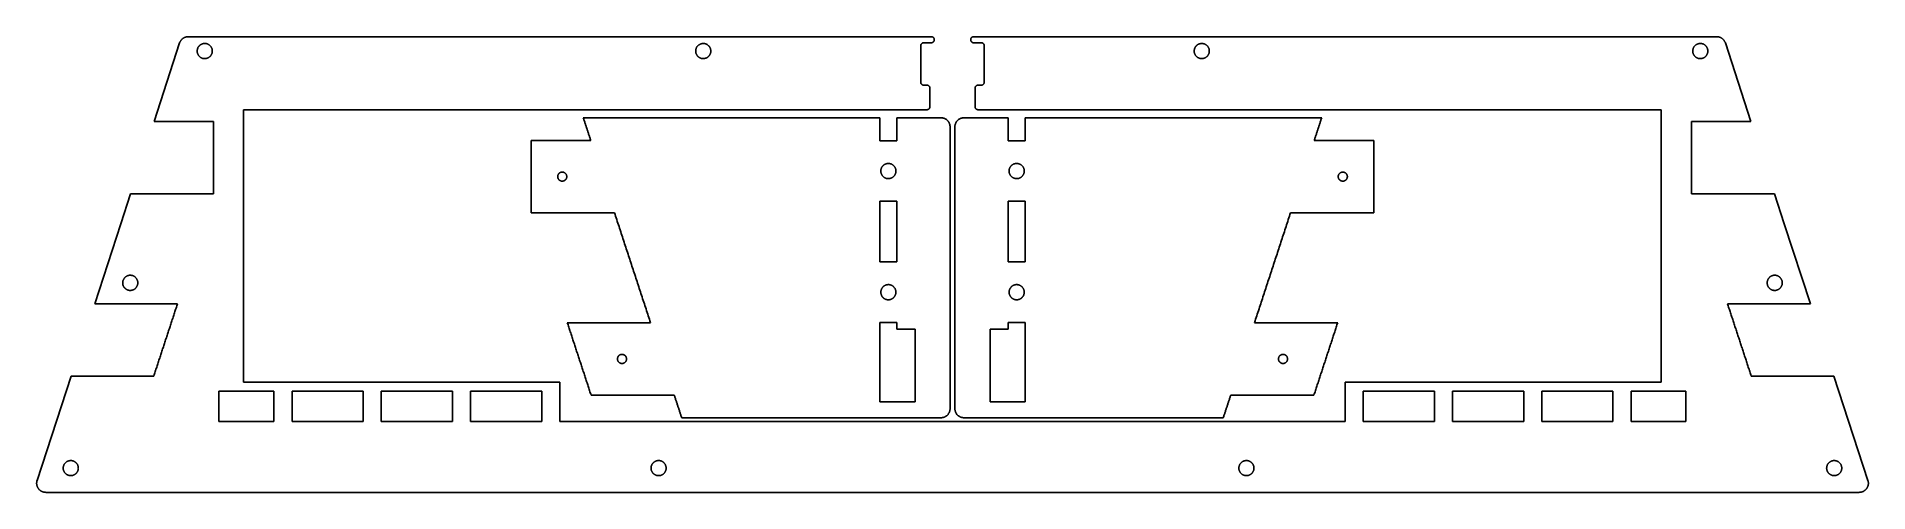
# Model space of a CAD drawing. Header units: inches. Extents: x 13.9 to 37.8, y -3.1 to 2.9.
import ezdxf

# ---------------------------------------------------------------- set-up
doc = ezdxf.new("R2010")
doc.units = ezdxf.units.IN
doc.header["$MEASUREMENT"] = 0
doc.layers.add('cut clear acryl', color=1, linetype='Continuous', true_color=0xfb0007)
doc.layers.add('cut white', color=1, linetype='Continuous', true_color=0xfb0007)

msp = doc.modelspace()

# ---------------------------------------------------------------- linework, layer by layer
at = {"layer": 'cut clear acryl'}
for p, q in [((15.45, 1.758), (15.782, 2.778)), ((35.893, 2.778), (36.226, 1.758)), ((15.015, 0.426), (15.143, 0.817)), ((36.533, 0.817), (36.66, 0.426)), ((14.677, -0.612), (15.015, 0.426)), ((36.66, 0.426), (36.999, -0.612)), ((13.927, -2.909), (14.37, -1.553)), ((37.306, -1.553), (37.748, -2.909))]:
    msp.add_line(p, q, dxfattribs=at)
for points in [[(20.729, -1.633), (20.729, -2.145)], [(30.946, -2.145), (30.946, -1.633)], [(17.009, -1.751), (17.009, -2.145)], [(17.245, -2.145), (17.245, -1.751)], [(18.17, -1.751), (18.17, -2.145)], [(18.406, -2.145), (18.406, -1.751)], [(19.332, -1.751), (19.332, -2.145)], [(19.568, -2.145), (19.568, -1.751)], [(20.493, -1.751), (20.493, -2.145)], [(31.182, -1.751), (31.182, -2.145)], [(32.107, -2.145), (32.107, -1.751)], [(32.343, -1.751), (32.343, -2.145)], [(33.269, -2.145), (33.269, -1.751)], [(33.505, -1.751), (33.505, -2.145)], [(34.43, -2.145), (34.43, -1.751)], [(34.666, -1.751), (34.666, -2.145)]]:
    msp.add_lwpolyline(points, dxfattribs=at)
for points, weights in [([(15.782, 2.778), (15.809, 2.859), (15.894, 2.859)], [1, 0.809348720072, 1]), ([(25.464, 2.78), (25.424, 2.78), (25.424, 2.741)], [1, 0.707106781187, 1]), ([(25.562, 2.859), (25.601, 2.859), (25.601, 2.82)], [1, 0.707106781185, 1]), ([(25.601, 2.82), (25.601, 2.78), (25.562, 2.78)], [1, 0.707106781187, 1]), ([(26.074, 2.82), (26.074, 2.859), (26.113, 2.859)], [1, 0.707106781185, 1]), ([(26.113, 2.78), (26.074, 2.78), (26.074, 2.82)], [1, 0.707106781187, 1]), ([(26.251, 2.741), (26.251, 2.78), (26.212, 2.78)], [1, 0.707106781187, 1]), ([(35.781, 2.859), (35.866, 2.859), (35.893, 2.778)], [1, 0.809348720072, 1]), ([(25.424, 2.269), (25.424, 2.229), (25.464, 2.229)], [1, 0.707106781188, 1]), ([(25.505, 2.229), (25.544, 2.229), (25.544, 2.19)], [1, 0.707106781187, 1]), ([(26.131, 2.19), (26.131, 2.229), (26.17, 2.229)], [1, 0.707106781187, 1]), ([(26.212, 2.229), (26.251, 2.229), (26.251, 2.269)], [1, 0.707106781188, 1]), ([(25.544, 1.95), (25.544, 1.91), (25.505, 1.91)], [1, 0.707106781187, 1]), ([(26.17, 1.91), (26.131, 1.91), (26.131, 1.95)], [1, 0.707106781187, 1]), ([(25.688, 1.805), (25.806, 1.805), (25.806, 1.687)], [1, 0.707106781186, 1]), ([(25.987, 1.805), (25.869, 1.805), (25.869, 1.687)], [1, 0.707106781186, 1]), ([(25.806, -1.976), (25.806, -2.094), (25.688, -2.094)], [1, 0.707106781186, 1]), ([(25.869, -1.976), (25.869, -2.094), (25.987, -2.094)], [1, 0.707106781186, 1])]:
    msp.add_rational_spline(points, weights, degree=2, dxfattribs=at)
for points in [[(15.894, 2.859), (20.728, 2.859), (25.562, 2.859)], [(25.424, 2.741), (25.424, 2.505), (25.424, 2.269)], [(25.562, 2.78), (25.513, 2.78), (25.464, 2.78)], [(25.601, 2.82), (25.601, 2.82), (25.601, 2.82)], [(26.074, 2.82), (26.074, 2.82), (26.074, 2.82)], [(26.113, 2.859), (30.947, 2.859), (35.781, 2.859)], [(26.212, 2.78), (26.162, 2.78), (26.113, 2.78)], [(26.251, 2.269), (26.251, 2.505), (26.251, 2.741)], [(25.464, 2.229), (25.484, 2.229), (25.505, 2.229)], [(25.544, 2.19), (25.544, 2.07), (25.544, 1.95)], [(26.131, 1.95), (26.131, 2.07), (26.131, 2.19)], [(26.17, 2.229), (26.191, 2.229), (26.212, 2.229)], [(25.505, 1.91), (21.06, 1.91), (16.615, 1.91)], [(16.615, 1.91), (16.615, 0.139), (16.615, -1.633)], [(35.06, 1.91), (30.615, 1.91), (26.17, 1.91)], [(35.06, -1.633), (35.06, 0.139), (35.06, 1.91)], [(16.223, 1.758), (15.836, 1.758), (15.45, 1.758)], [(16.223, 0.817), (16.223, 1.287), (16.223, 1.758)], [(21.131, 1.511), (21.082, 1.658), (21.034, 1.805)], [(21.034, 1.805), (22.963, 1.805), (24.893, 1.805)], [(24.893, 1.805), (24.893, 1.656), (24.893, 1.506)], [(25.113, 1.506), (25.113, 1.656), (25.113, 1.805)], [(25.113, 1.805), (25.401, 1.805), (25.688, 1.805)], [(25.806, 1.687), (25.806, -0.145), (25.806, -1.976)], [(25.869, 1.687), (25.869, -0.145), (25.869, -1.976)], [(26.562, 1.805), (26.274, 1.805), (25.987, 1.805)], [(26.562, 1.506), (26.562, 1.656), (26.562, 1.805)], [(30.641, 1.805), (28.712, 1.805), (26.782, 1.805)], [(26.782, 1.805), (26.782, 1.656), (26.782, 1.506)], [(30.544, 1.511), (30.593, 1.658), (30.641, 1.805)], [(36.226, 1.758), (35.839, 1.758), (35.452, 1.758)], [(35.452, 1.758), (35.452, 1.287), (35.452, 0.817)], [(20.357, 0.57), (20.357, 1.04), (20.357, 1.511)], [(20.357, 1.511), (20.744, 1.511), (21.131, 1.511)], [(24.893, 1.506), (25.003, 1.506), (25.113, 1.506)], [(26.782, 1.506), (26.672, 1.506), (26.562, 1.506)], [(31.318, 1.511), (30.931, 1.511), (30.544, 1.511)], [(31.318, 0.57), (31.318, 1.04), (31.318, 1.511)], [(15.143, 0.817), (15.683, 0.817), (16.223, 0.817)], [(25.113, 0.719), (25.003, 0.719), (24.893, 0.719)], [(24.893, 0.719), (24.893, 0.325), (24.893, -0.069)], [(25.113, -0.069), (25.113, 0.325), (25.113, 0.719)], [(26.562, -0.069), (26.562, 0.325), (26.562, 0.719)], [(26.562, 0.719), (26.672, 0.719), (26.782, 0.719)], [(26.782, 0.719), (26.782, 0.325), (26.782, -0.069)], [(35.452, 0.817), (35.992, 0.817), (36.533, 0.817)], [(21.44, 0.57), (20.898, 0.57), (20.357, 0.57)], [(21.909, -0.859), (21.674, -0.145), (21.44, 0.57)], [(29.767, -0.859), (30.001, -0.145), (30.236, 0.57)], [(30.236, 0.57), (30.777, 0.57), (31.318, 0.57)], [(24.893, -0.069), (25.003, -0.069), (25.113, -0.069)], [(26.782, -0.069), (26.672, -0.069), (26.562, -0.069)], [(15.754, -0.612), (15.215, -0.612), (14.677, -0.612)], [(15.445, -1.553), (15.6, -1.083), (15.754, -0.612)], [(36.999, -0.612), (36.46, -0.612), (35.921, -0.612)], [(35.921, -0.612), (36.076, -1.083), (36.23, -1.553)], [(21.135, -1.8), (20.981, -1.33), (20.826, -0.859)], [(20.826, -0.859), (21.367, -0.859), (21.909, -0.859)], [(25.113, -0.856), (25.003, -0.856), (24.893, -0.856)], [(25.113, -0.943), (25.113, -0.9), (25.113, -0.856)], [(25.35, -0.943), (25.231, -0.943), (25.113, -0.943)], [(26.326, -0.943), (26.444, -0.943), (26.562, -0.943)], [(26.562, -0.943), (26.562, -0.9), (26.562, -0.856)], [(26.562, -0.856), (26.672, -0.856), (26.782, -0.856)], [(30.849, -0.859), (30.308, -0.859), (29.767, -0.859)], [(30.54, -1.8), (30.695, -1.33), (30.849, -0.859)], [(14.37, -1.553), (14.907, -1.553), (15.445, -1.553)], [(16.615, -1.633), (18.672, -1.633), (20.729, -1.633)], [(30.946, -1.633), (33.003, -1.633), (35.06, -1.633)], [(36.23, -1.553), (36.768, -1.553), (37.306, -1.553)], [(16.294, -2.145), (16.294, -1.948), (16.294, -1.751)], [(16.294, -1.751), (16.652, -1.751), (17.009, -1.751)], [(17.245, -1.751), (17.708, -1.751), (18.17, -1.751)], [(18.406, -1.751), (18.869, -1.751), (19.332, -1.751)], [(19.568, -1.751), (20.03, -1.751), (20.493, -1.751)], [(22.217, -1.8), (21.676, -1.8), (21.135, -1.8)], [(22.314, -2.094), (22.266, -1.947), (22.217, -1.8)], [(24.893, -1.889), (25.121, -1.889), (25.35, -1.889)], [(26.782, -1.889), (26.554, -1.889), (26.326, -1.889)], [(29.361, -2.094), (29.409, -1.947), (29.458, -1.8)], [(29.458, -1.8), (29.999, -1.8), (30.54, -1.8)], [(32.107, -1.751), (31.645, -1.751), (31.182, -1.751)], [(33.269, -1.751), (32.806, -1.751), (32.343, -1.751)], [(34.43, -1.751), (33.967, -1.751), (33.505, -1.751)], [(35.381, -1.751), (35.024, -1.751), (34.666, -1.751)], [(35.381, -2.145), (35.381, -1.948), (35.381, -1.751)], [(25.688, -2.094), (24.001, -2.094), (22.314, -2.094)], [(25.987, -2.094), (27.674, -2.094), (29.361, -2.094)], [(17.009, -2.145), (16.652, -2.145), (16.294, -2.145)], [(18.17, -2.145), (17.708, -2.145), (17.245, -2.145)], [(19.332, -2.145), (18.869, -2.145), (18.406, -2.145)], [(20.493, -2.145), (20.03, -2.145), (19.568, -2.145)], [(31.182, -2.145), (31.645, -2.145), (32.107, -2.145)], [(32.343, -2.145), (32.806, -2.145), (33.269, -2.145)], [(33.505, -2.145), (33.967, -2.145), (34.43, -2.145)], [(34.666, -2.145), (35.024, -2.145), (35.381, -2.145)], [(25.838, -3.064), (19.939, -3.064), (14.04, -3.064)], [(37.636, -3.064), (31.737, -3.064), (25.838, -3.064)]]:
    msp.add_open_spline(points, degree=2, dxfattribs=at)
for points, weights, knots in [([(24.905, 1.113), (24.905, 1.014), (25.003, 1.014), (25.101, 1.014), (25.101, 1.113), (25.101, 1.211), (25.003, 1.211), (24.905, 1.211), (24.905, 1.113)], [1, 0.707106781187, 1, 0.707106781187, 1, 0.707106781187, 1, 0.707106781187, 1], [1520.646698, 1520.646698, 1520.646698, 1524.573689, 1524.573689, 1528.50068, 1528.50068, 1532.427671, 1532.427671, 1536.354661, 1536.354661, 1536.354661]), ([(24.905, 1.113), (24.905, 1.014), (25.003, 1.014), (25.101, 1.014), (25.101, 1.113), (25.101, 1.211), (25.003, 1.211), (24.905, 1.211), (24.905, 1.113)], [1, 0.707106781187, 1, 0.707106781187, 1, 0.707106781187, 1, 0.707106781187, 1], [1536.354661, 1536.354661, 1536.354661, 1540.281652, 1540.281652, 1544.208643, 1544.208643, 1548.135634, 1548.135634, 1552.062625, 1552.062625, 1552.062625]), ([(26.771, 1.113), (26.771, 1.014), (26.672, 1.014), (26.574, 1.014), (26.574, 1.113), (26.574, 1.211), (26.672, 1.211), (26.771, 1.211), (26.771, 1.113)], [1, 0.707106781187, 1, 0.707106781187, 1, 0.707106781187, 1, 0.707106781187, 1], [1536.354661, 1536.354661, 1536.354661, 1540.281652, 1540.281652, 1544.208643, 1544.208643, 1548.135634, 1548.135634, 1552.062625, 1552.062625, 1552.062625]), ([(26.771, 1.113), (26.771, 1.014), (26.672, 1.014), (26.574, 1.014), (26.574, 1.113), (26.574, 1.211), (26.672, 1.211), (26.771, 1.211), (26.771, 1.113)], [1, 0.707106781187, 1, 0.707106781187, 1, 0.707106781187, 1, 0.707106781187, 1], [1520.646698, 1520.646698, 1520.646698, 1524.573689, 1524.573689, 1528.50068, 1528.50068, 1532.427671, 1532.427671, 1536.354661, 1536.354661, 1536.354661]), ([(20.819, 1.04), (20.819, 1.099), (20.76, 1.099), (20.701, 1.099), (20.701, 1.04), (20.701, 0.981), (20.76, 0.981), (20.819, 0.981), (20.819, 1.04)], [1, 0.707106781187, 1, 0.707106781187, 1, 0.707106781187, 1, 0.707106781187, 1], [1567.770588, 1567.770588, 1567.770588, 1570.126782, 1570.126782, 1572.482977, 1572.482977, 1574.839171, 1574.839171, 1577.195366, 1577.195366, 1577.195366]), ([(30.856, 1.04), (30.856, 1.099), (30.916, 1.099), (30.975, 1.099), (30.975, 1.04), (30.975, 0.981), (30.916, 0.981), (30.856, 0.981), (30.856, 1.04)], [1, 0.707106781187, 1, 0.707106781187, 1, 0.707106781187, 1, 0.707106781187, 1], [1567.770588, 1567.770588, 1567.770588, 1570.126782, 1570.126782, 1572.482977, 1572.482977, 1574.839171, 1574.839171, 1577.195366, 1577.195366, 1577.195366]), ([(24.905, -0.462), (24.905, -0.561), (25.003, -0.561), (25.101, -0.561), (25.101, -0.462), (25.101, -0.364), (25.003, -0.364), (24.905, -0.364), (24.905, -0.462)], [1, 0.707106781187, 1, 0.707106781187, 1, 0.707106781187, 1, 0.707106781187, 1], [1552.062625, 1552.062625, 1552.062625, 1555.989616, 1555.989616, 1559.916606, 1559.916606, 1563.843597, 1563.843597, 1567.770588, 1567.770588, 1567.770588]), ([(26.771, -0.462), (26.771, -0.561), (26.672, -0.561), (26.574, -0.561), (26.574, -0.462), (26.574, -0.364), (26.672, -0.364), (26.771, -0.364), (26.771, -0.462)], [1, 0.707106781187, 1, 0.707106781187, 1, 0.707106781187, 1, 0.707106781187, 1], [1552.062625, 1552.062625, 1552.062625, 1555.989616, 1555.989616, 1559.916606, 1559.916606, 1563.843597, 1563.843597, 1567.770588, 1567.770588, 1567.770588]), ([(21.597, -1.33), (21.597, -1.271), (21.537, -1.271), (21.478, -1.271), (21.478, -1.33), (21.478, -1.389), (21.537, -1.389), (21.597, -1.389), (21.597, -1.33)], [1, 0.707106781187, 1, 0.707106781187, 1, 0.707106781187, 1, 0.707106781187, 1], [1511.22192, 1511.22192, 1511.22192, 1513.578115, 1513.578115, 1515.934309, 1515.934309, 1518.290504, 1518.290504, 1520.646698, 1520.646698, 1520.646698]), ([(30.079, -1.33), (30.079, -1.271), (30.138, -1.271), (30.197, -1.271), (30.197, -1.33), (30.197, -1.389), (30.138, -1.389), (30.079, -1.389), (30.079, -1.33)], [1, 0.707106781187, 1, 0.707106781187, 1, 0.707106781187, 1, 0.707106781187, 1], [1511.22192, 1511.22192, 1511.22192, 1513.578115, 1513.578115, 1515.934309, 1515.934309, 1518.290504, 1518.290504, 1520.646698, 1520.646698, 1520.646698]), ([(14.464, -2.749), (14.464, -2.847), (14.366, -2.847), (14.267, -2.847), (14.267, -2.749), (14.267, -2.651), (14.366, -2.651), (14.464, -2.651), (14.464, -2.749)], [1, 0.707106781187, 1, 0.707106781187, 1, 0.707106781187, 1, 0.707106781187, 1], [-15.707963, -15.707963, -15.707963, -11.780972, -11.780972, -7.853982, -7.853982, -3.926991, -3.926991, 0, 0, 0]), ([(22.112, -2.749), (22.112, -2.847), (22.014, -2.847), (21.915, -2.847), (21.915, -2.749), (21.915, -2.651), (22.014, -2.651), (22.112, -2.651), (22.112, -2.749)], [1, 0.707106781187, 1, 0.707106781187, 1, 0.707106781187, 1, 0.707106781187, 1], [-15.707963, -15.707963, -15.707963, -11.780972, -11.780972, -7.853982, -7.853982, -3.926991, -3.926991, 0, 0, 0]), ([(29.76, -2.749), (29.76, -2.847), (29.662, -2.847), (29.563, -2.847), (29.563, -2.749), (29.563, -2.651), (29.662, -2.651), (29.76, -2.651), (29.76, -2.749)], [1, 0.707106781187, 1, 0.707106781187, 1, 0.707106781187, 1, 0.707106781187, 1], [-15.707963, -15.707963, -15.707963, -11.780972, -11.780972, -7.853982, -7.853982, -3.926991, -3.926991, 0, 0, 0]), ([(14.04, -3.064), (13.979, -3.064), (13.944, -3.015), (13.909, -2.966), (13.927, -2.909)], [1, 0.890878330607, 1, 0.890878330607, 1], [-4354.75955, -4354.75955, -4354.75955, -4351.930423, -4351.930423, -4349.101296, -4349.101296, -4349.101296]), ([(37.748, -2.909), (37.767, -2.966), (37.731, -3.015), (37.696, -3.064), (37.636, -3.064)], [1, 0.890878330607, 1, 0.890878330607, 1], [-3271.133571, -3271.133571, -3271.133571, -3268.304444, -3268.304444, -3265.475317, -3265.475317, -3265.475317])]:
    msp.add_rational_spline(points, weights, degree=2, knots=knots, dxfattribs=at)
for points, knots in [([(24.893, -0.856), (24.893, -0.919), (24.893, -0.982), (24.893, -1.023), (24.893, -1.064), (24.893, -1.392), (24.893, -1.719), (24.893, -1.782), (24.893, -1.845), (24.893, -1.867), (24.893, -1.889)], [1433.792504, 1433.792504, 1433.792504, 1436.992504, 1436.992504, 1439.076225, 1439.076225, 1455.724246, 1455.724246, 1458.924246, 1458.924246, 1460.02192, 1460.02192, 1460.02192]), ([(25.35, -1.889), (25.35, -1.867), (25.35, -1.845), (25.35, -1.455), (25.35, -1.064), (25.35, -1.023), (25.35, -0.982), (25.35, -0.963), (25.35, -0.943)], [1471.62192, 1471.62192, 1471.62192, 1472.719595, 1472.719595, 1492.567616, 1492.567616, 1494.651336, 1494.651336, 1495.637383, 1495.637383, 1495.637383]), ([(26.326, -1.889), (26.326, -1.867), (26.326, -1.845), (26.326, -1.455), (26.326, -1.064), (26.326, -1.023), (26.326, -0.982), (26.326, -0.963), (26.326, -0.943)], [1471.62192, 1471.62192, 1471.62192, 1472.719595, 1472.719595, 1492.567616, 1492.567616, 1494.651336, 1494.651336, 1495.637383, 1495.637383, 1495.637383]), ([(26.782, -0.856), (26.782, -0.919), (26.782, -0.982), (26.782, -1.023), (26.782, -1.064), (26.782, -1.392), (26.782, -1.719), (26.782, -1.782), (26.782, -1.845), (26.782, -1.867), (26.782, -1.889)], [1433.792504, 1433.792504, 1433.792504, 1436.992504, 1436.992504, 1439.076225, 1439.076225, 1455.724246, 1455.724246, 1458.924246, 1458.924246, 1460.02192, 1460.02192, 1460.02192]), ([(20.729, -2.145), (20.778, -2.145), (20.826, -2.145), (23.332, -2.145), (25.838, -2.145)], [-3934.836291, -3934.836291, -3934.836291, -3932.47154, -3932.47154, -3810.117434, -3810.117434, -3810.117434]), ([(25.838, -2.145), (28.343, -2.145), (30.849, -2.145), (30.897, -2.145), (30.946, -2.145)], [-3810.117434, -3810.117434, -3810.117434, -3687.763327, -3687.763327, -3685.398576, -3685.398576, -3685.398576])]:
    msp.add_open_spline(points, degree=2, knots=knots, dxfattribs=at)
at = {"layer": 'cut white'}
for points in [[(16.207, 2.672), (16.207, 2.574), (16.108, 2.574), (16.01, 2.574), (16.01, 2.672), (16.01, 2.771), (16.108, 2.771), (16.207, 2.771), (16.207, 2.672)], [(22.693, 2.672), (22.693, 2.574), (22.594, 2.574), (22.496, 2.574), (22.496, 2.672), (22.496, 2.771), (22.594, 2.771), (22.693, 2.771), (22.693, 2.672)], [(29.179, 2.672), (29.179, 2.574), (29.081, 2.574), (28.982, 2.574), (28.982, 2.672), (28.982, 2.771), (29.081, 2.771), (29.179, 2.771), (29.179, 2.672)], [(35.665, 2.672), (35.665, 2.574), (35.567, 2.574), (35.469, 2.574), (35.469, 2.672), (35.469, 2.771), (35.567, 2.771), (35.665, 2.771), (35.665, 2.672)], [(15.238, -0.341), (15.238, -0.439), (15.14, -0.439), (15.041, -0.439), (15.041, -0.341), (15.041, -0.242), (15.14, -0.242), (15.238, -0.242), (15.238, -0.341)], [(36.634, -0.341), (36.634, -0.439), (36.535, -0.439), (36.437, -0.439), (36.437, -0.341), (36.437, -0.242), (36.535, -0.242), (36.634, -0.242), (36.634, -0.341)], [(37.408, -2.749), (37.408, -2.847), (37.309, -2.847), (37.211, -2.847), (37.211, -2.749), (37.211, -2.651), (37.309, -2.651), (37.408, -2.651), (37.408, -2.749)]]:
    msp.add_rational_spline(points, [1, 0.707106781187, 1, 0.707106781187, 1, 0.707106781187, 1, 0.707106781187, 1], degree=2, knots=[-15.707963, -15.707963, -15.707963, -11.780972, -11.780972, -7.853982, -7.853982, -3.926991, -3.926991, 0, 0, 0], dxfattribs=at)

doc.saveas('drawing.dxf')
